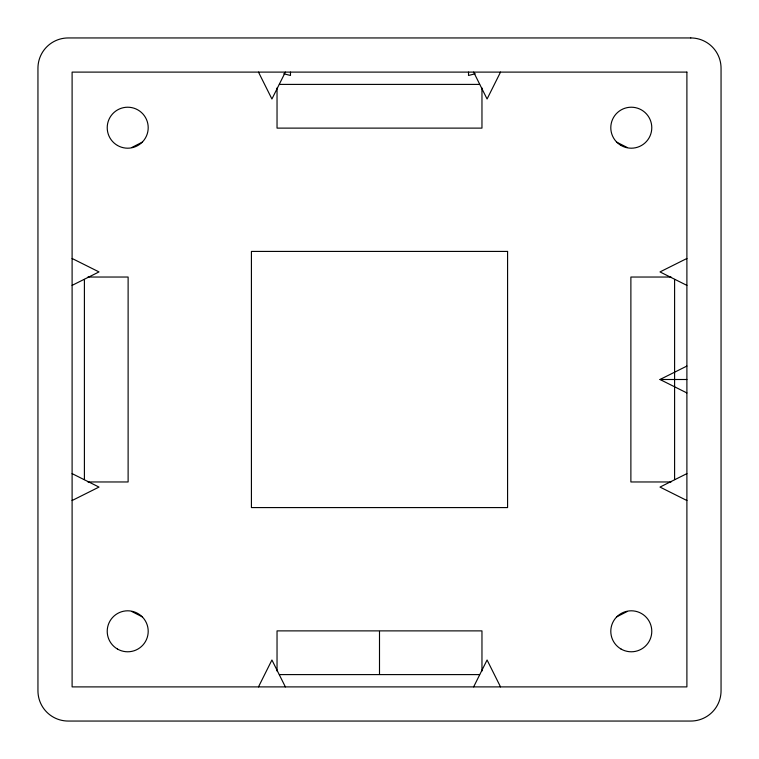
<?xml version="1.0" encoding="UTF-8"?>
<svg xmlns="http://www.w3.org/2000/svg" width="759" height="759" viewBox="0 0 759 759"><rect width="100%" height="100%" fill="white"/><g stroke="black" fill="none" stroke-linecap="round" stroke-linejoin="round"><path stroke-width="1.14" d="M285.375 72.105L271.921 99.002L258.477 72.105M500.523 72.105L487.079 99.002L473.625 72.105M258.477 686.895L271.921 659.998L285.375 686.895M473.625 686.895L487.079 659.998L500.523 686.895M131.943 147.426L142.199 142.199M616.801 616.801L627.057 611.574M72.105 285.375L99.002 271.921L72.105 258.477M72.105 500.523L99.002 487.079L72.105 473.625M686.895 258.477L659.998 271.921L686.895 285.375M686.895 392.944L659.998 379.5L686.895 366.056M686.895 473.625L659.998 487.079L686.895 500.523M475.238 73.784L468.521 75.464L468.521 72.105M279.407 84.401L479.593 84.401M87.949 277.035L128.119 277.035L128.119 481.965L87.949 481.965M671.051 277.035L630.881 277.035L630.881 481.965L671.051 481.965M659.998 379.5L686.895 379.5M279.407 674.599L479.593 674.599M283.762 73.784L290.479 75.464L290.479 72.105M616.801 142.199L627.057 147.426M131.943 611.574L142.199 616.801M674.599 279.407L674.599 479.593M481.965 87.949L481.965 128.119L277.035 128.119L277.035 87.949M481.965 671.051L481.965 630.881L277.035 630.881L277.035 671.051M379.5 631.393L379.5 674.087M84.401 279.407L84.401 479.593M690.794 37.95L68.206 37.95A30.256 30.256 0 0 0 37.95 68.206L37.95 690.794A30.256 30.256 0 0 0 68.206 721.05L690.794 721.05A30.256 30.256 0 0 0 721.05 690.794L721.05 68.206A30.256 30.256 0 0 0 690.794 37.95M686.895 72.105L72.105 72.105L72.105 686.895L686.895 686.895L686.895 72.105M507.581 251.419L251.419 251.419L251.419 507.581L507.581 507.581L507.581 251.419M117.465 649.04A20.493 20.493 0 0 0 148.204 631.289A20.493 20.493 0 0 0 117.465 613.547A20.493 20.493 0 0 0 117.465 649.04M621.042 649.04A20.493 20.493 0 0 0 651.782 631.289A20.493 20.493 0 0 0 621.042 613.547A20.493 20.493 0 0 0 621.042 649.04M117.465 145.453A20.493 20.493 0 0 0 148.204 127.711A20.493 20.493 0 0 0 117.465 109.96A20.493 20.493 0 0 0 117.465 145.453M621.042 145.453A20.493 20.493 0 0 0 651.782 127.711A20.493 20.493 0 0 0 621.042 109.96A20.493 20.493 0 0 0 621.042 145.453"/></g></svg>
